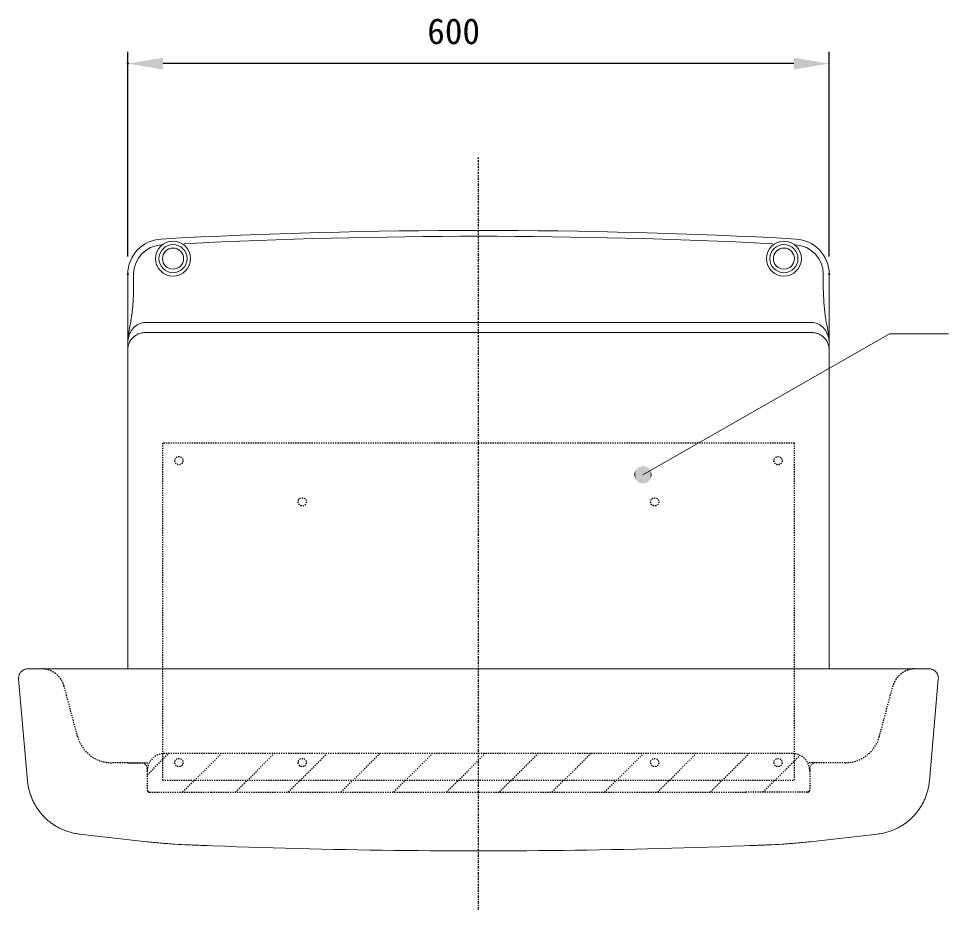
# Model space of a CAD drawing. Units: millimetres, scale not verified. Extents: x -203 to 203, y -143 to 143.
# Drawn here: x -16.1 to 63, y -32 to 43.8 of the extents above; entities that cross this region are included whole.
import ezdxf
from ezdxf.enums import TextEntityAlignment as Align

# ---------------------------------------------------------------- set-up
doc = ezdxf.new("R2010")
doc.units = ezdxf.units.MM
doc.header["$LTSCALE"] = 0.5
doc.header["$PDMODE"] = 32
doc.header["$PDSIZE"] = 0.1
doc.linetypes.add('USER1', pattern=[0.15748, 0.07874, -0.07874])
doc.linetypes.add('USER2', pattern=[0.629921, 0.393701, -0.07874, 0.07874, -0.07874])
for name, color, linetype, lineweight in [('0-1_DIMENSION_LINES$02_DIMENSI', 7, 'Continuous', 25), ('0-8_DIMENSION_LINES$03_LINES', 7, 'Continuous', 18), ('0-9_DIMENSION_LINES$05_HIDE_LI', 7, 'USER1', 25), ('0-A_DIMENSION_LINES$04_SUB_LIN', 4, 'Continuous', 18), ('0-B_DIMENSION_LINES$01_CENTER_', 7, 'USER2', 25)]:
    doc.layers.add(name, color=color, linetype=linetype, lineweight=lineweight)
doc.layers.add('0-2_DEFPOINTS', color=7, linetype='Continuous')
doc.styles.add('ＭＳ ゴシック', font='')
doc.styles.get('ＭＳ ゴシック').set_extended_font_data('MS Gothic')

# ---------------------------------------------------------------- blocks, each defined once
blk = doc.blocks.new('D6')
at = {"layer": '0-1_DIMENSION_LINES$02_DIMENSI'}
for p, q in [((3526.298, 2007.148), (3526.298, 2042)), ((3645.702, 2007.148), (3645.702, 2042)), ((3639.703, 2040), (3532.297, 2040))]:
    blk.add_line(p, q, dxfattribs=at)
for points in [[(3532.297, 2041), (3532.297, 2039), (3526.298, 2040)], [(3639.703, 2039), (3639.703, 2041), (3645.702, 2040)]]:
    blk.add_solid(points, dxfattribs=at)
at = {"layer": '0-2_DEFPOINTS'}
for p in [(3526.298, 2040), (3526.298, 2004.148), (3645.702, 2004.148)]:
    blk.add_point(p, dxfattribs=at)
at = {"layer": '0-1_DIMENSION_LINES$02_DIMENSI', "style": 'ＭＳ ゴシック'}
blk.add_text('600', height=4.399, dxfattribs=at).set_placement((3577.286, 2042), align=Align.BOTTOM_LEFT)
blk = doc.blocks.new('U65')
at = {"layer": '0-1_DIMENSION_LINES$02_DIMENSI', "color": 1}
for points in [[(3612.701, 1969.25), (3612.5, 1970), (3612.701, 1970.75)], [(3613.25, 1968.701), (3612.701, 1970.75), (3613.25, 1971.299)], [(3612.701, 1969.25), (3612.701, 1970.75), (3613.25, 1968.701)], [(3614, 1968.5), (3613.25, 1971.299), (3614, 1971.5)], [(3613.25, 1968.701), (3613.25, 1971.299), (3614, 1968.5)], [(3614, 1968.5), (3614, 1971.5), (3614.75, 1968.701)], [(3614.75, 1968.701), (3614, 1971.5), (3614.75, 1971.299)], [(3614.75, 1968.701), (3614.75, 1971.299), (3615.299, 1969.25)], [(3615.299, 1969.25), (3614.75, 1971.299), (3615.299, 1970.75)], [(3615.299, 1969.25), (3615.299, 1970.75), (3615.5, 1970)]]:
    blk.add_solid(points, dxfattribs=at)

msp = doc.modelspace()

# ---------------------------------------------------------------- linework, layer by layer
at = {"layer": '0-1_DIMENSION_LINES$02_DIMENSI', "color": 1, "lineweight": 18}
msp.add_lwpolyline([(37, 5), (58, 17), (63, 17)], dxfattribs=at)
at = {"layer": '0-8_DIMENSION_LINES$03_LINES'}
for p, q in [((-6.8512, 22.0741), (-6.8512, -11.5167)), ((52.8511, -11.5167), (52.8511, 22.0741)), ((-6.8512, 16.2119), (-6.8512, 20.7464)), ((-12.7907, -11.5167), (-15.3457, -11.5167)), ((-11.9179, -11.5167), (-15.3457, -11.5167)), ((-9.4565, -11.5167), (-14.2045, -11.5167)), ((-9.4565, -11.5167), (-12.7907, -11.5167)), ((-6.4161, -11.5167), (-9.4565, -11.5167)), ((-6.4161, -11.5167), (-9.4565, -11.5167)), ((0.0509, -11.5167), (-6.4161, -11.5167)), ((-0.0124, -11.5167), (46.0124, -11.5167)), ((0.0509, -11.5167), (45.9491, -11.5167)), ((45.9491, -11.5167), (52.4161, -11.5167)), ((52.4161, -11.5167), (55.4565, -11.5167)), ((52.4161, -11.5167), (55.4565, -11.5167)), ((55.4565, -11.5167), (58.7907, -11.5167)), ((55.4565, -11.5167), (60.2045, -11.5167)), ((57.9179, -11.5167), (61.3457, -11.5167)), ((58.7907, -11.5167), (61.3457, -11.5167)), ((-15.3843, -21.0539), (-16.1426, -12.3865)), ((61.3843, -21.0539), (62.1426, -12.3865)), ((-15.3839, -21.0565), (-15.3843, -21.0538)), ((-15.3835, -21.0586), (-15.3839, -21.0565)), ((61.3835, -21.0586), (61.384, -21.0565)), ((61.384, -21.0565), (61.3843, -21.0538)), ((-5.2394, -26.2343), (-10.9656, -25.5864)), ((51.2394, -26.2343), (56.9656, -25.5864))]:
    msp.add_line(p, q, dxfattribs=at)
for points in [[(-0.0124, -11.5167), (-6.6129, -11.5167), (-11.9179, -11.5167)], [(46.0124, -11.5167), (52.6129, -11.5167), (57.9179, -11.5167)]]:
    msp.add_lwpolyline(points, dxfattribs=at)
for centre, radius, start, end in [((23, -474.2), 500, 86.90299, 93.097), ((23, -474.2), 500, 86.90301, 93.097), ((-3.8512, 22.0741), 3, 93.097, 180), ((-3.8512, 22.0741), 3, 93.097, 180), ((-3, 23.4), 1.4843, 89.99978, 269.99978), ((-3, 23.4), 1.1962, 90, 270), ((-3, 23.4), 1.4843, 269.99986, 89.99986), ((-3, 23.4), 1.1962, 270, 90), ((49, 23.4), 1.4843, 89.99986, 269.99986), ((49, 23.4), 1.1962, 90, 270), ((49, 23.4), 1.4843, 269.99978, 89.99978), ((49, 23.4), 1.1962, 270, 90), ((49.8511, 22.0741), 3, 0, 86.90301), ((49.8511, 22.0741), 3, 0, 86.90289), ((-15.3413, -12.3194), 0.805, 145.43975, 153.30593), ((-15.3473, -12.3152), 0.7977, 137.50944, 145.44855), ((-15.3475, -12.3155), 0.7977, 129.54425, 137.48315), ((-15.3427, -12.3211), 0.8051, 121.68789, 129.55304), ((-15.3463, -12.3151), 0.7981, 113.76122, 121.69669), ((-15.3467, -12.315), 0.7978, 105.79669, 113.73522), ((-15.3445, -12.3223), 0.8054, 97.94292, 105.80519), ((-15.3453, -12.3159), 0.799, 90.02453, 97.95149), ((61.3453, -12.3159), 0.799, 82.04851, 89.97547), ((61.3446, -12.3223), 0.8054, 74.19481, 82.05708), ((61.3467, -12.315), 0.7978, 66.26478, 74.20331), ((61.3463, -12.3151), 0.7981, 58.30331, 66.23878), ((61.3427, -12.3211), 0.8051, 50.44696, 58.31211), ((61.3475, -12.3155), 0.7977, 42.51685, 50.45575), ((61.3473, -12.3152), 0.7977, 34.55145, 42.49056), ((61.3414, -12.3194), 0.805, 26.69407, 34.56025), ((-15.3469, -12.3172), 0.7987, 177.04843, 184.97714), ((-15.3405, -12.3174), 0.8051, 169.19281, 177.057), ((-15.348, -12.3159), 0.7975, 161.26062, 169.20132), ((-15.3478, -12.3164), 0.7978, 153.29713, 161.23451), ((61.3478, -12.3164), 0.7978, 18.76549, 26.70287), ((61.348, -12.3159), 0.7975, 10.79868, 18.73938), ((61.3405, -12.3174), 0.8051, 2.943, 10.80719), ((61.3469, -12.3172), 0.7987, 355.02286, 2.95157), ((-10.4047, -20.6179), 4.9986, 185.06073, 189.15421), ((56.4048, -20.6179), 4.9986, 350.84579, 354.93927), ((-10.3939, -20.6163), 5.0096, 189.15292, 193.23743), ((-10.4077, -20.6196), 4.9954, 193.23616, 197.33229), ((-10.4078, -20.6193), 4.9954, 197.33645, 201.50773), ((56.4078, -20.6193), 4.9954, 338.49227, 342.66355), ((56.4077, -20.6196), 4.9954, 342.66771, 346.76384), ((56.3939, -20.6163), 5.0096, 346.76257, 350.84708), ((-10.394, -20.6139), 5.0102, 201.50638, 205.66528), ((-10.404, -20.6189), 4.999, 205.66393, 209.83217), ((56.404, -20.6189), 4.999, 330.16783, 334.33607), ((56.394, -20.6139), 5.0102, 334.33472, 338.49362), ((-10.4073, -20.6204), 4.9954, 209.83659, 211.77344), ((-10.3981, -20.6146), 5.0063, 211.77329, 213.70597), ((-10.3942, -20.6121), 5.0109, 213.70582, 215.63668), ((-10.4088, -20.6223), 4.9931, 215.63937, 218.10711), ((-10.4035, -20.6181), 4.9999, 218.10683, 220.57119), ((56.4035, -20.6181), 4.9999, 319.42881, 321.89317), ((56.4089, -20.6223), 4.9931, 321.89289, 324.36063), ((56.3943, -20.6121), 5.0109, 324.36332, 326.29418), ((56.3981, -20.6146), 5.0063, 326.29403, 328.22671), ((56.4074, -20.6204), 4.9954, 328.22656, 330.16341), ((-10.4052, -20.6196), 4.9976, 220.57091, 223.03643), ((-10.4097, -20.6236), 4.9915, 223.03809, 225.0659), ((-10.4008, -20.6147), 5.0041, 225.06574, 227.08843), ((-10.3964, -20.61), 5.0106, 227.08828, 229.10835), ((-10.4128, -20.6289), 4.9856, 229.10877, 230.94474), ((-10.4065, -20.6212), 4.9955, 230.94462, 232.77694), ((56.4066, -20.6212), 4.9955, 307.22306, 309.05538), ((56.4128, -20.6289), 4.9856, 309.05526, 310.89123), ((56.3964, -20.61), 5.0106, 310.89165, 312.91172), ((56.4008, -20.6147), 5.0041, 312.91157, 314.93426), ((56.4098, -20.6236), 4.9915, 314.9341, 316.96191), ((56.4052, -20.6196), 4.9976, 316.96357, 319.42909), ((-10.4036, -20.6173), 5.0004, 232.77682, 234.60735), ((-10.3896, -20.5976), 5.0245, 234.60705, 236.37231), ((-10.3978, -20.61), 5.0098, 236.3722, 238.14265), ((-10.4081, -20.6266), 4.9902, 238.14255, 239.91994), ((-10.3953, -20.6048), 5.0154, 239.91788, 243.19266), ((-10.402, -20.6182), 5.0003, 243.19204, 246.47654), ((-10.4137, -20.6453), 4.9709, 246.47596, 249.78009), ((-10.4036, -20.6165), 5.0014, 249.78471, 254.37265), ((56.4036, -20.6165), 5.0014, 285.62735, 290.21529), ((56.4137, -20.6453), 4.9709, 290.21991, 293.52404), ((56.402, -20.6182), 5.0003, 293.52346, 296.80796), ((56.3953, -20.6048), 5.0154, 296.80734, 300.08212), ((56.4081, -20.6266), 4.9902, 300.08006, 301.85745), ((56.3978, -20.61), 5.0098, 301.85735, 303.6278), ((56.3896, -20.5976), 5.0245, 303.62769, 305.39295), ((56.4036, -20.6173), 5.0004, 305.39265, 307.22318), ((-10.3998, -20.6036), 5.0148, 254.37084, 258.94641), ((-10.4031, -20.6215), 4.9966, 258.94461, 263.53685), ((56.4031, -20.6215), 4.9966, 276.46315, 281.05539), ((56.3998, -20.6036), 5.0148, 281.05359, 285.62916), ((0.3825, 23.447), 49.9985, 263.54392, 264.91042), ((0.3834, 23.4567), 50.0082, 264.91037, 266.2766), ((0.3823, 23.4383), 49.9898, 266.27655, 267.64328), ((22.9962, 572.9185), 599.9351, 267.64331, 269.21468), ((23.0002, 572.9881), 600.0048, 267.64321, 267.69942), ((23.0002, 572.9884), 600.0051, 267.69942, 267.75563), ((23.0002, 572.9881), 600.0048, 267.75563, 267.81184), ((23.0038, 572.9183), 599.9348, 270.78532, 272.35669), ((22.9998, 572.9881), 600.0048, 272.18816, 272.24437), ((22.9998, 572.9884), 600.0051, 272.24437, 272.30058), ((22.9998, 572.9881), 600.0048, 272.30058, 272.35679), ((45.6177, 23.4383), 49.9898, 272.35672, 273.72345), ((45.6166, 23.4567), 50.0082, 273.7234, 275.08963), ((45.6175, 23.447), 49.9985, 275.08958, 276.45608), ((23, 573.1418), 600.1584, 269.21461, 270.78539)]:
    msp.add_arc(centre, radius, start, end, dxfattribs=at)
at = {"layer": '0-9_DIMENSION_LINES$05_HIDE_LI'}
for p, q in [((-11.1221, -17.2931), (-12.2727, -12.999)), ((57.1221, -17.2931), (58.2727, -12.999)), ((-5.1999, -20.5596), (-3.3654, -18.725)), ((49.7, -18.725), (-3.7, -18.725)), ((-2.1669, -22.0166), (1.1247, -18.725)), ((2.3232, -22.0167), (5.6149, -18.725)), ((6.8133, -22.0167), (10.105, -18.725)), ((11.3035, -22.0167), (14.5951, -18.725)), ((15.7936, -22.0167), (19.0853, -18.725)), ((20.2837, -22.0167), (23.5754, -18.725)), ((24.7739, -22.0167), (28.0655, -18.725)), ((29.264, -22.0167), (32.5556, -18.725)), ((33.7541, -22.0167), (37.0458, -18.725)), ((38.2442, -22.0167), (41.5359, -18.725)), ((42.7344, -22.0167), (46.026, -18.725)), ((47.2245, -22.0166), (50.3621, -18.879)), ((-6.8528, -19.5167), (-8.2243, -19.5167)), ((-6.8528, -19.5167), (-5.0222, -19.5167)), ((-6.7909, -19.5167), (-5.7, -19.5167)), ((54.2205, -19.5167), (53.433, -19.5167)), ((-5.2, -20.0167), (-5.2, -21.8167)), ((-5.2, -20.225), (-5.2, -21.8166)), ((51.2, -20.0167), (51.2, -21.8167)), ((51.2, -20.225), (51.2, -21.8166)), ((-5.2, -20.6165), (-5.2, -21.8167)), ((51.2, -20.6165), (51.2, -21.8167)), ((-5, -22.0166), (-4.2504, -22.0166)), ((-4.25, -22.0166), (0.25, -22.0166)), ((0.25, -22.0167), (45.75, -22.0167)), ((42.7344, -22.0166), (42.8341, -21.917)), ((50.25, -22.0166), (45.75, -22.0166)), ((51, -22.0166), (50.2504, -22.0166))]:
    msp.add_line(p, q, dxfattribs=at)
msp.add_lwpolyline([(-3.9, -21), (49.9, -21), (49.9, 7.7), (-3.9, 7.7)], close=True, dxfattribs=at)
msp.add_lwpolyline([(53.433, -19.5167), (52.8528, -19.5167), (51.0222, -19.5167)], dxfattribs=at)
for centre in [(-2.5015, 6.2), (48.4985, 6.2), (8, 2.7), (38, 2.7), (-2.5015, -19.5), (8, -19.5), (38, -19.5), (48.4985, -19.5)]:
    msp.add_circle(centre, 0.35, dxfattribs=at)
for centre, radius, start, end in [((-14.204, -13.5143), 1.9976, 83.7574, 89.995), ((-14.205, -13.5244), 2.0078, 77.556, 83.76176), ((-14.2021, -13.5123), 1.9954, 71.31557, 77.56034), ((-14.2028, -13.5127), 1.996, 65.05933, 71.30218), ((-14.2075, -13.5232), 2.0075, 58.85695, 65.06378), ((-14.2014, -13.5135), 1.996, 52.61858, 58.86139), ((60.2014, -13.5135), 1.996, 121.13861, 127.38142), ((60.2075, -13.5232), 2.0075, 114.93622, 121.14305), ((60.2028, -13.5127), 1.996, 108.69782, 114.94067), ((60.2022, -13.5123), 1.9954, 102.43966, 108.68443), ((60.205, -13.5244), 2.0078, 96.23824, 102.444), ((60.204, -13.5143), 1.9976, 90.005, 96.2426), ((-14.2019, -13.5134), 1.9962, 46.36272, 52.60526), ((-14.21, -13.5221), 2.0081, 40.16166, 46.36716), ((-14.2014, -13.515), 1.9969, 33.92571, 40.16611), ((-14.2014, -13.5145), 1.9967, 27.6705, 33.91239), ((-14.2124, -13.5204), 2.0092, 21.47231, 27.67483), ((60.2125, -13.5204), 2.0092, 152.32517, 158.52769), ((60.2014, -13.5145), 1.9967, 146.08761, 152.3295), ((60.2014, -13.515), 1.9969, 139.83389, 146.07429), ((60.21, -13.5221), 2.0081, 133.63284, 139.83834), ((60.2019, -13.5134), 1.9962, 127.39474, 133.63728), ((-14.2031, -13.5169), 1.9992, 15.24276, 21.47666), ((60.2031, -13.5169), 1.9992, 158.52334, 164.75724), ((-8.2243, -16.5167), 3, 195, 270), ((54.2243, -16.5167), 3, 270, 345), ((-3.7, -20.225), 1.5, 90, 180), ((49.7, -20.225), 1.5, 0, 90), ((-5.7, -20.0167), 0.5, 0, 90), ((51.7, -20.0167), 0.5, 90, 180), ((-5.0009, -21.8163), 0.199, 180.10879, 195.18437), ((-4.9964, -21.8152), 0.2037, 195.13882, 209.83921), ((-5.0011, -21.8181), 0.1982, 209.79497, 224.93433), ((-5.0014, -21.8178), 0.1982, 225.06567, 240.20503), ((-4.9985, -21.8131), 0.2037, 240.16079, 254.86118), ((-4.9996, -21.8176), 0.199, 254.81563, 269.89121), ((50.9996, -21.8176), 0.199, 270.10879, 285.18437), ((50.9986, -21.8131), 0.2037, 285.13882, 299.83921), ((51.0014, -21.8178), 0.1982, 299.79497, 314.93433), ((51.0011, -21.8181), 0.1982, 315.06567, 330.20503), ((50.9964, -21.8152), 0.2037, 330.16079, 344.86118), ((51.001, -21.8163), 0.199, 344.81563, 359.89121)]:
    msp.add_arc(centre, radius, start, end, dxfattribs=at)
at = {"layer": '0-A_DIMENSION_LINES$04_SUB_LIN'}
for p, q in [((-6.3512, 20.7464), (-6.3512, 22.0741)), ((52.3511, 20.7464), (52.3511, 22.0741)), ((-6.4046, 19.6781), (-6.3941, 19.8524)), ((-6.3941, 19.8524), (-6.3884, 19.9489)), ((-6.3884, 19.9489), (-6.3828, 20.0455)), ((-6.3828, 20.0455), (-6.3775, 20.142)), ((52.3828, 20.0455), (52.3775, 20.142)), ((52.3884, 19.9489), (52.3828, 20.0455)), ((52.3941, 19.8524), (52.3884, 19.9489)), ((52.4046, 19.6781), (52.3941, 19.8524)), ((-6.7038, 17.4789), (-6.6476, 17.7672)), ((51.3511, 17.9658), (-5.3512, 17.9658)), ((52.7038, 17.4789), (52.6476, 17.7672)), ((-5.3512, 17.1022), (51.3511, 17.1022)), ((-6.8512, 15.6533), (-6.8512, 14.2044))]:
    msp.add_line(p, q, dxfattribs=at)
for centre, radius, start, end in [((-3.8512, 22.0741), 2.5, 93.09699, 180), ((23, -474.2), 499.5, 87.12677, 92.87324), ((49.8511, 22.0741), 2.5, 0, 86.90301), ((-3, 23.4), 0.8966, 90, 270), ((-3, 23.4), 0.8966, 270, 90), ((49, 23.4), 0.8966, 90, 270), ((49, 23.4), 0.8966, 270, 90), ((-47.0989, 22.2036), 40.7738, 357.66844, 357.9518), ((93.0989, 22.2036), 40.7738, 182.0482, 182.33156), ((-39.5394, 21.8771), 33.2072, 357.00487, 357.3528), ((-42.9324, 22.034), 36.6038, 357.3528, 357.66844), ((88.9323, 22.034), 36.6038, 182.33156, 182.6472), ((85.5394, 21.8771), 33.2072, 182.6472, 182.99513), ((-20.6419, 20.5001), 14.2607, 353.07725, 354.18489), ((-20.9249, 20.5289), 14.5451, 354.18482, 355.2707), ((-20.0078, 20.4477), 13.6244, 355.29333, 356.02771), ((-29.0162, 21.0732), 22.6546, 356.02773, 356.46937), ((75.0162, 21.0732), 22.6546, 183.53063, 183.97227), ((66.0078, 20.4477), 13.6244, 183.97229, 184.70667), ((66.9249, 20.5289), 14.5451, 184.7293, 185.81518), ((66.6419, 20.5001), 14.2607, 185.81511, 186.92275), ((-21.3744, 20.6877), 15.013, 349.73908, 350.69512), ((-18.0993, 20.1511), 11.6942, 350.69511, 351.92242), ((-20.3565, 20.4654), 13.9732, 351.94698, 353.07732), ((66.3565, 20.4654), 13.9732, 186.92268, 188.05302), ((64.0993, 20.1511), 11.6942, 188.07758, 189.30489), ((67.3744, 20.6877), 15.013, 189.30488, 190.26092), ((8.4016, 14.5298), 15.3906, 168.95279, 170.04644), ((-27.2124, 21.7445), 20.9459, 349.0539, 349.73913), ((-5.1588, 16.3829), 1.6458, 133.13135, 143.15061), ((-5.2637, 16.4952), 1.4922, 122.09197, 133.14251), ((-5.3316, 16.5991), 1.368, 111.59929, 121.99372), ((-5.335, 16.6089), 1.3576, 101.15529, 111.61674), ((-5.3428, 16.65), 1.3158, 90.36244, 101.16855), ((51.3428, 16.65), 1.3158, 78.83145, 89.63756), ((51.335, 16.6089), 1.3576, 68.38326, 78.84471), ((51.3316, 16.5991), 1.368, 58.00628, 68.40071), ((51.2636, 16.4952), 1.4922, 46.85749, 57.90803), ((51.1588, 16.3829), 1.6458, 36.84939, 46.86865), ((73.2124, 21.7445), 20.9459, 190.26087, 190.9461), ((37.5984, 14.5298), 15.3906, 9.95356, 11.04721), ((-1.5995, 16.1797), 5.2522, 174.63036, 177.13949), ((-1.1025, 16.1331), 5.7514, 172.33939, 174.63077), ((-4.8469, 16.214), 2.0035, 162.01189, 171.13725), ((0.72, 15.8778), 7.5916, 170.04668, 172.26399), ((-4.9385, 16.2441), 1.9071, 152.43509, 162.02296), ((-5.0576, 16.306), 1.7729, 143.12412, 152.42516), ((-5.3936, 15.6226), 1.4662, 136.69195, 144.49628), ((-5.379, 15.6091), 1.486, 128.99755, 136.70055), ((-5.3732, 15.6017), 1.4954, 123.48301, 128.99348), ((-5.3667, 15.592), 1.5071, 118.01898, 123.48531), ((-5.366, 15.5909), 1.5084, 112.55821, 118.02141), ((-5.3538, 15.5607), 1.541, 104.99533, 112.54431), ((-5.3496, 15.5455), 1.5568, 97.5312, 105.00265), ((-5.3505, 15.5544), 1.5478, 90.02302, 97.53868), ((51.3505, 15.5544), 1.5478, 82.46132, 89.97698), ((51.3495, 15.5455), 1.5568, 74.99735, 82.4688), ((51.3538, 15.5607), 1.541, 67.45569, 75.00467), ((51.366, 15.5909), 1.5084, 61.97859, 67.44179), ((51.3666, 15.592), 1.5071, 56.51469, 61.98102), ((51.3731, 15.6017), 1.4954, 51.00652, 56.51699), ((51.379, 15.6091), 1.486, 43.29945, 51.00245), ((51.3935, 15.6226), 1.4662, 35.50372, 43.30805), ((51.0576, 16.306), 1.7729, 27.57484, 36.87588), ((50.9384, 16.2441), 1.9071, 17.97704, 27.56491), ((50.8469, 16.214), 2.0035, 8.86275, 17.98811), ((45.28, 15.8778), 7.5916, 7.73601, 9.95332), ((47.1024, 16.1331), 5.7514, 5.36923, 7.66061), ((47.5994, 16.1797), 5.2522, 2.86051, 5.36964), ((-4.7938, 16.2051), 2.0574, 171.12106, 180.00925), ((-2.0267, 16.2011), 4.8244, 177.13932, 179.87093), ((-5.4545, 15.6521), 1.3966, 170.70167, 179.94992), ((-5.4274, 15.648), 1.4241, 161.64664, 170.71376), ((-5.4313, 15.6496), 1.4199, 152.56242, 161.65982), ((-5.4277, 15.6467), 1.4244, 144.48949, 152.52526), ((51.4276, 15.6467), 1.4244, 27.47474, 35.51051), ((51.4313, 15.6496), 1.4199, 18.34018, 27.43758), ((51.4273, 15.648), 1.4241, 9.28624, 18.35336), ((50.7938, 16.2051), 2.0574, 359.99075, 8.87894), ((51.4545, 15.6521), 1.3966, 0.05008, 9.29833), ((48.0267, 16.2011), 4.8244, 0.12907, 2.86068)]:
    msp.add_arc(centre, radius, start, end, dxfattribs=at)
at = {"layer": '0-B_DIMENSION_LINES$01_CENTER_'}
msp.add_line((23, -32), (23, 32), dxfattribs=at)

# ---------------------------------------------------------------- block references
at = {"layer": '0-1_DIMENSION_LINES$02_DIMENSI', "xscale": 0.5, "yscale": 0.5}
for name in ['D6', 'U65']:
    msp.add_blockref(name, (-1770, -980), dxfattribs=at)

doc.saveas('drawing.dxf')
